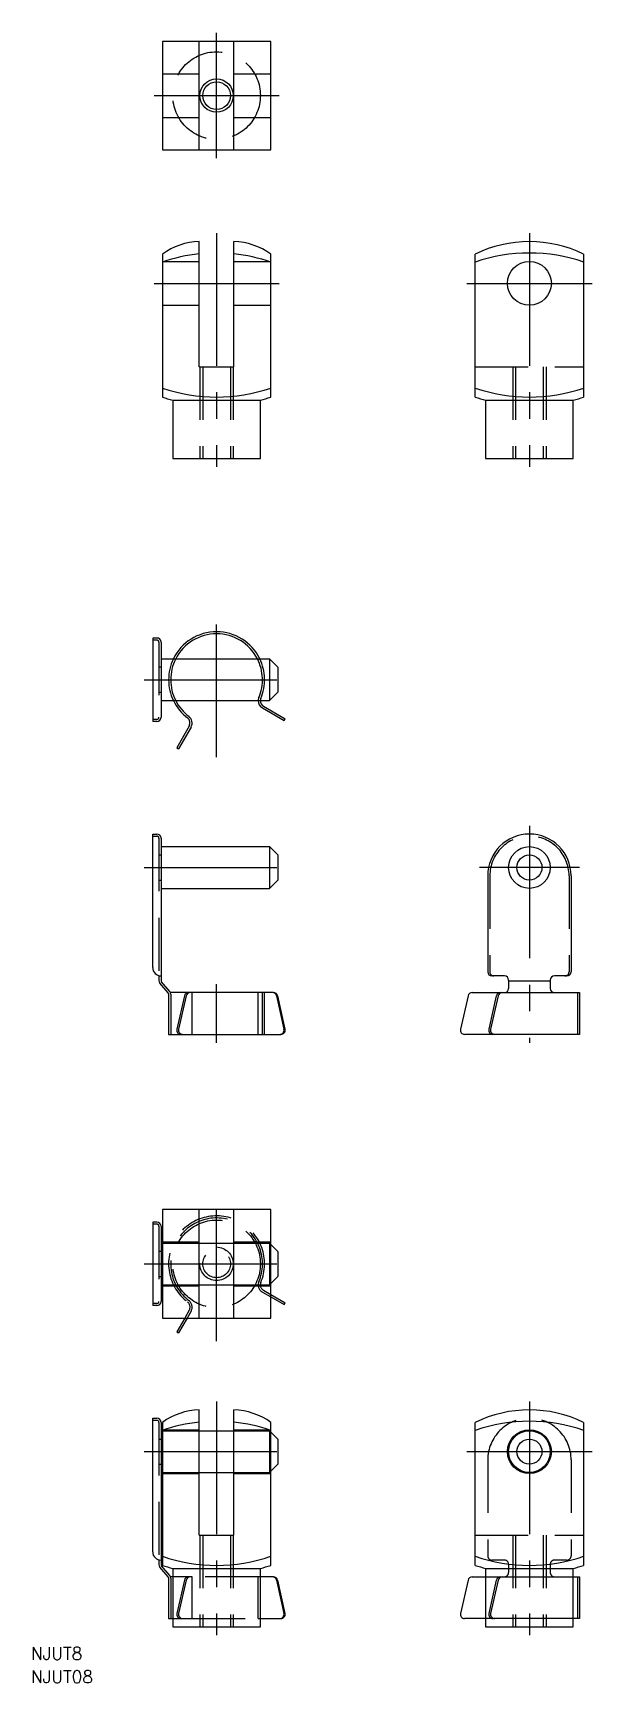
# Model space of a CAD drawing. Extents: x -44 to 90, y -100 to 295.
import ezdxf

# ---------------------------------------------------------------- set-up
doc = ezdxf.new("R2010")
doc.units = 0
doc.linetypes.add('CENTER', pattern=[50.8, 31.75, -6.35, 6.35, -6.35])
doc.linetypes.add('DASHED', pattern=[19.05, 12.7, -6.35])
doc.layers.get('0').update_dxf_attribs({"linetype": 'CONTINUOUS'})
doc.layers.add('CENTER', color=1, linetype='CENTER')
doc.styles.get("Standard").update_dxf_attribs({"font": 'txt.shx', "height": 3, "bigfont": 'bigfont.shx'})

msp = doc.modelspace()

# ---------------------------------------------------------------- linework, layer by layer
at = {"color": 7, "linetype": 'CONTINUOUS'}
for p, q in [((-13, 293), (-13, 267)), ((13, 293), (-13, 293)), ((-4.15, 267), (-4.15, 293)), ((4.15, 267), (4.15, 293)), ((13, 267), (13, 293)), ((-13, 267), (13, 267)), ((-13, 242), (-13, 207.74)), ((-4.15, 215), (-4.15, 245)), ((4.15, 215), (4.15, 245)), ((13, 207.74), (13, 242)), ((62, 207.74), (62, 242)), ((88, 242), (88, 207.74)), ((-4.15, 215), (4.15, 215)), ((-10.5, 207), (-10.5, 193)), ((-10.5, 207), (10.5, 207)), ((10.5, 193), (10.5, 207)), ((64.5, 207), (85.5, 207)), ((64.5, 207), (64.5, 193)), ((85.5, 193), (85.5, 207)), ((-10.5, 193), (10.5, 193)), ((64.5, 193), (85.5, 193)), ((-15.32, 150), (-15.32, 130)), ((-14.32, 150), (-15.32, 150)), ((-13.32, 149), (-13.32, 131)), ((-13.32, 145), (12.68, 145)), ((14.68, 143), (12.68, 145)), ((12.68, 145), (12.68, 135)), ((14.68, 143), (14.68, 137)), ((-13.32, 135), (12.68, 135)), ((12.68, 135), (14.68, 137)), ((10.98, 133.23), (16.18, 130.23)), ((11.23, 133.66), (16.43, 130.66)), ((16.18, 130.23), (16.43, 130.66)), ((-14.32, 130), (-15.32, 130)), ((-6.56, 128.89), (-9.56, 123.7)), ((-6.12, 128.64), (-9.12, 123.45)), ((-9.56, 123.7), (-9.12, 123.45)), ((-15.32, 71), (-15.32, 103)), ((-15.32, 103), (-14.32, 103)), ((-13.32, 102), (-13.32, 67.94)), ((-13.32, 100), (12.68, 100)), ((12.68, 100), (12.68, 90)), ((14.68, 98), (12.68, 100)), ((14.68, 98), (14.68, 92)), ((12.68, 90), (14.68, 92)), ((65, 93), (65, 70)), ((85, 93), (85, 70)), ((-13.32, 90), (12.68, 90)), ((-13.82, 69.06), (-13.82, 67.94)), ((-11.62, 64.96), (-13.58, 67.3)), ((-11.23, 65.28), (-13.2, 67.62)), ((69, 69), (66, 69)), ((70, 68), (70, 66)), ((80, 67.76), (70, 67.76)), ((80, 68), (80, 66)), ((84, 69), (81, 69)), ((-11.5, 64.64), (-11.5, 55)), ((13.65, 65), (-11.07, 65)), ((-7.72, 64.22), (-9.53, 56.22)), ((-7.29, 64.22), (-9.1, 56.22)), ((-5.86, 55), (-5.86, 65)), ((9.98, 55), (9.98, 65)), ((14.38, 64.22), (16.15, 56.22)), ((14.63, 64.22), (16.4, 56.22)), ((60.28, 64.22), (58.47, 56.22)), ((61.26, 65), (87, 65)), ((67.06, 64.22), (65.25, 56.22)), ((67.5, 64.22), (65.68, 56.22)), ((87, 65), (87, 55)), ((-11.5, 55), (15.43, 55)), ((87, 55), (59.45, 55)), ((-13, 13), (-13, -13)), ((13, 13), (-13, 13)), ((-4.15, -13), (-4.15, 13)), ((4.15, -13), (4.15, 13)), ((13, -13), (13, 13)), ((-15.32, 10), (-15.32, -10)), ((-14.32, 10), (-15.32, 10)), ((-13.32, 9), (-13.32, -9)), ((-13.32, 5.25), (-13, 5.25)), ((-13.32, 5), (-13, 5)), ((-4.15, 5), (4.15, 5)), ((14.68, 3), (13, 4.68)), ((14.68, 3), (14.68, -3)), ((13, -4.68), (14.68, -3)), ((-13.32, -5), (-13, -5)), ((-4.15, -5), (4.15, -5)), ((13, -7.36), (16.43, -9.34)), ((-14.32, -10), (-15.32, -10)), ((13, -7.94), (16.18, -9.77)), ((16.18, -9.77), (16.43, -9.34)), ((-13, -13), (13, -13)), ((-7.65, -13), (-9.56, -16.3)), ((-7.07, -13), (-9.12, -16.55)), ((-9.56, -16.3), (-9.12, -16.55)), ((-4.15, -65), (-4.15, -35)), ((4.15, -65), (4.15, -35)), ((-15.32, -69), (-15.32, -37)), ((-15.32, -37), (-14.32, -37)), ((-13.32, -38), (-13.32, -72.06)), ((-13, -38), (-13, -72.26)), ((13, -72.26), (13, -38)), ((62, -72.26), (62, -38)), ((88, -38), (88, -72.26)), ((-13.32, -40), (-13, -40)), ((-4.15, -40), (4.15, -40)), ((14.68, -42), (13, -40.32)), ((14.68, -42), (14.68, -48)), ((-13.32, -50), (-13, -50)), ((-4.15, -50), (4.15, -50)), ((13, -49.68), (14.68, -48)), ((-4.15, -65), (4.15, -65)), ((-13.82, -70.94), (-13.82, -72.06)), ((-11.62, -75.04), (-13.58, -72.7)), ((-11.23, -74.72), (-13.2, -72.38)), ((-5.86, -75), (-11.07, -75)), ((-10.5, -73), (10.5, -73)), ((-10.5, -73), (-10.5, -75)), ((-5.86, -85), (-5.86, -75)), ((13.65, -75), (9.98, -75)), ((9.98, -85), (9.98, -75)), ((10.5, -75), (10.5, -73)), ((61.26, -75), (64.5, -75)), ((64.5, -73), (85.5, -73)), ((64.5, -73), (64.5, -87)), ((68.04, -75), (87, -75)), ((85.5, -75), (85.5, -73)), ((87, -75), (87, -85)), ((-11.5, -75.36), (-11.5, -85)), ((-7.72, -75.78), (-9.53, -83.78)), ((-7.29, -75.78), (-9.1, -83.78)), ((14.38, -75.78), (16.15, -83.78)), ((14.63, -75.78), (16.4, -83.78)), ((60.28, -75.78), (58.47, -83.78)), ((67.06, -75.78), (65.25, -83.78)), ((67.5, -75.78), (65.68, -83.78)), ((-11.5, -85), (-5.86, -85)), ((-10.5, -85), (-10.5, -87)), ((9.98, -85), (15.43, -85)), ((10.5, -87), (10.5, -85)), ((64.5, -85), (59.45, -85)), ((87, -85), (66.23, -85)), ((85.5, -87), (85.5, -85)), ((-10.5, -87), (10.5, -87)), ((64.5, -87), (85.5, -87))]:
    msp.add_line(p, q, dxfattribs=at)
at = {"color": 3, "linetype": 'DASHED'}
for p, q in [((-13, 285.25), (-4.15, 285.25)), ((4.15, 285.25), (13, 285.25)), ((-13, 274.75), (-4.15, 274.75)), ((4.15, 274.75), (13, 274.75)), ((-13, 240.25), (-4.15, 240.25)), ((4.15, 240.25), (13, 240.25)), ((-13, 229.75), (-4.15, 229.75)), ((4.15, 229.75), (13, 229.75)), ((-4, 215), (-4, 193)), ((-3.32, 215), (-3.32, 193)), ((3.32, 215), (3.32, 193)), ((4, 215), (4, 193)), ((62, 215), (88, 215)), ((71, 215), (71, 193)), ((71.68, 215), (71.68, 193)), ((78.32, 215), (78.32, 193)), ((79, 215), (79, 193)), ((-14.32, 149.5), (-15.32, 149.5)), ((-13.82, 149), (-13.82, 131)), ((-13.32, 143), (-13.82, 143)), ((-13.82, 137), (-13.32, 137)), ((-14.32, 130.5), (-15.32, 130.5)), ((-15.32, 102.5), (-14.32, 102.5)), ((-13.82, 102), (-13.82, 69.06)), ((-13.82, 98), (-13.32, 98)), ((-13.82, 92), (-13.32, 92)), ((65.5, 93), (65.5, 70)), ((84.5, 93), (84.5, 70)), ((-11, 64.64), (-11, 55)), ((11, 55), (11, 65)), ((11.5, 55), (11.5, 65)), ((86.5, 65), (86.5, 55)), ((-14.32, 9.5), (-15.32, 9.5)), ((-13.82, 9), (-13.82, -9)), ((-13.32, 5), (-10.36, 5)), ((-13, 5.25), (-4.15, 5.25)), ((-13, 5), (-4.15, 5)), ((4.15, 5.25), (13, 5.25)), ((4.15, 5), (12.68, 5)), ((12.68, 5), (12.68, -5)), ((13, 4.68), (12.68, 5)), ((-13.32, 3), (-13.82, 3)), ((-13.82, -3), (-13.32, -3)), ((-13, -5), (-4.15, -5)), ((-13, -5.25), (-4.15, -5.25)), ((4.15, -5), (12.68, -5)), ((4.15, -5.25), (13, -5.25)), ((10.98, -6.77), (13, -7.94)), ((11.23, -6.34), (13, -7.36)), ((12.68, -5), (13, -4.68)), ((-14.32, -9.5), (-15.32, -9.5)), ((-6.56, -11.11), (-7.65, -13)), ((-6.12, -11.36), (-7.07, -13)), ((-15.32, -37.5), (-14.32, -37.5)), ((-13.82, -38), (-13.82, -70.94)), ((-13.82, -42), (-13.32, -42)), ((-13, -39.75), (-4.15, -39.75)), ((-13, -40), (-4.15, -40)), ((4.15, -39.75), (13, -39.75)), ((4.15, -40), (12.68, -40)), ((12.68, -40), (12.68, -50)), ((13, -40.32), (12.68, -40)), ((65, -47), (65, -70)), ((85, -47), (85, -70)), ((-13.82, -48), (-13.32, -48)), ((-13, -50), (-4.15, -50)), ((-13, -50.25), (-4.15, -50.25)), ((4.15, -50), (12.68, -50)), ((4.15, -50.25), (13, -50.25)), ((12.68, -50), (13, -49.68)), ((-4, -65), (-4, -87)), ((-3.32, -65), (-3.32, -87)), ((3.32, -65), (3.32, -87)), ((4, -65), (4, -87)), ((62, -65), (88, -65)), ((71, -65), (71, -87)), ((71.68, -65), (71.68, -87)), ((78.32, -65), (78.32, -87)), ((79, -65), (79, -87)), ((69, -71), (66, -71)), ((84, -71), (81, -71)), ((-10.5, -75), (-10.5, -85)), ((9.98, -75), (-5.86, -75)), ((10.5, -85), (10.5, -75)), ((64.5, -75), (68.04, -75)), ((70, -72), (70, -74)), ((80, -72), (80, -74)), ((85.5, -85), (85.5, -75)), ((86.5, -75), (86.5, -85)), ((-11, -75.36), (-11, -85)), ((-5.86, -85), (9.98, -85)), ((66.23, -85), (64.5, -85))]:
    msp.add_line(p, q, dxfattribs=at)
for centre, radius in [((0, 280), 10.5), ((0, 0), 10.5), ((0, 0), 4), ((0, 0), 3.32)]:
    msp.add_circle(centre, radius, dxfattribs=at)
at = {"color": 3, "linetype": 'CONTINUOUS'}
msp.add_circle((0, 280), 4, dxfattribs=at)
at = {"color": 7, "linetype": 'CONTINUOUS'}
for centre, radius in [((0, 280), 3.32), ((75, 235), 5.25), ((75, 95), 5), ((75, 95), 3), ((75, -45), 5.25), ((75, -45), 5), ((75, -45), 3)]:
    msp.add_circle(centre, radius, dxfattribs=at)
for centre, radius, start, end in [((-3.81, 229.44), 15.56, 91.2517, 126.1999), ((0, 202.3), 39.97, 95.9599, 108.9814), ((3.81, 229.44), 15.56, 53.8006, 88.7478), ((0, 202.3), 39.97, 71.0186, 84.0401), ((75, 215.3), 29.7, 64.0433, 115.9567), ((75, 202.3), 39.97, 71.0186, 108.9814), ((0, 247.71), 39.97, 251.0186, 288.9814), ((75, 247.71), 39.97, 251.0186, 288.9814), ((0.5, 248.9), 43.32, 251.8428, 255.2906), ((-0.5, 248.9), 43.32, 284.7094, 288.1573), ((75.5, 248.9), 43.32, 251.8428, 255.2906), ((74.5, 248.9), 43.32, 284.7094, 288.1573), ((0, 140), 11.5, 25.7489, 154.2285), ((0, 140), 11, 27.0119, 152.9881), ((-14.32, 149), 1, 360, 90), ((0, 140), 11.5, 205.7715, 232.8192), ((0, 140), 11, 207.0595, 232.8192), ((11.98, 134.96), 2, 178.9213, 240), ((11.98, 134.96), 1.5, 178.5617, 240), ((-14.32, 131), 1, 270, 0), ((-7.86, 129.64), 1.5, 330, 52.8192), ((-7.86, 129.64), 2, 330, 52.8192), ((-14.32, 102), 1, 0, 90), ((75, 93), 10, 0, 180), ((-13.32, 71), 2, 180, 270), ((-12.82, 67.94), 1, 180, 220), ((-12.82, 67.94), 0.5, 180, 220), ((66, 70), 1, 180, 270), ((69, 68), 1, 0, 90), ((81, 68), 1, 90, 180), ((84, 70), 1, 270, 0), ((-12, 64.64), 0.5, 360, 40), ((-12, 64.64), 1, 21.3442, 40), ((-6.75, 64), 1, 90, 167.2391), ((-6.31, 64), 1, 90, 167.2391), ((13.4, 64), 1, 12.5416, 90), ((13.65, 64), 1, 12.5416, 90), ((61.26, 64), 1, 90, 167.2391), ((68.04, 64), 1, 90, 167.2391), ((68.47, 64), 1, 90, 167.2391), ((69, 66), 1, 270, 0), ((81, 66), 1, 180, 270), ((-8.56, 56), 1, 167.4712, 270), ((-8.12, 56), 1, 167.4712, 270), ((15.18, 56), 1, 270, 12.5288), ((15.43, 56), 1, 270, 12.5288), ((59.45, 56), 1, 167.4712, 270), ((66.23, 56), 1, 167.4712, 270), ((66.66, 56), 1, 167.4712, 270), ((-14.32, 9), 1, 360, 90), ((-14.32, -9), 1, 270, 0), ((-3.81, -50.56), 15.56, 91.2517, 126.1999), ((3.81, -50.56), 15.56, 53.8006, 88.7478), ((75, -64.7), 29.7, 64.0433, 115.9567), ((-14.32, -38), 1, 0, 90), ((0, -77.7), 39.97, 95.9599, 108.9814), ((0, -77.7), 39.97, 71.0186, 84.0401), ((75, -77.7), 39.97, 71.0186, 108.9814), ((-13.32, -69), 2, 180, 270), ((0, -32.29), 39.97, 251.0186, 288.9814), ((75, -32.29), 39.97, 251.0186, 288.9814), ((-12.82, -72.06), 1, 180, 220), ((-12.82, -72.06), 0.5, 180, 220), ((0.5, -31.1), 43.32, 251.8428, 255.2906), ((-12, -75.36), 0.5, 360, 40), ((-12, -75.36), 1, 21.3442, 40), ((-6.75, -76), 1, 90, 167.2391), ((-6.31, -76), 1, 90, 167.2391), ((-0.5, -31.1), 43.32, 284.7094, 288.1573), ((13.4, -76), 1, 12.5416, 90), ((13.65, -76), 1, 12.5416, 90), ((61.26, -76), 1, 90, 167.2391), ((75.5, -31.1), 43.32, 251.8428, 255.2906), ((68.04, -76), 1, 90, 167.2391), ((68.47, -76), 1, 90, 167.2391), ((74.5, -31.1), 43.32, 284.7094, 288.1573), ((-8.56, -84), 1, 167.4712, 270), ((-8.12, -84), 1, 167.4712, 270), ((15.18, -84), 1, 270, 12.5288), ((15.43, -84), 1, 270, 12.5288), ((59.45, -84), 1, 167.4712, 270), ((66.23, -84), 1, 167.4712, 270), ((66.66, -84), 1, 167.4712, 270)]:
    msp.add_arc(centre, radius, start, end, dxfattribs=at)
at = {"color": 3, "linetype": 'DASHED'}
for centre, radius, start, end in [((-14.32, 149), 0.5, 360, 90), ((0, 140), 11.5, 154.2285, 205.7715), ((0, 140), 11, 152.9881, 207.0595), ((0, 140), 11, 337.1808, 27.0119), ((0, 140), 11.5, 337.1808, 25.7489), ((11.98, 134.96), 2, 157.1808, 178.9213), ((11.98, 134.96), 1.5, 157.1808, 178.5617), ((-14.32, 131), 0.5, 270, 0), ((-14.32, 102), 0.5, 0, 90), ((75, 93), 9.5, 0, 180), ((66.5, 70), 1, 180, 270), ((83.5, 70), 1, 270, 0), ((-12, 64.64), 1, 360, 21.3442), ((-14.32, 9), 0.5, 360, 90), ((0, 0), 11.5, 337.1808, 232.8192), ((0, 0), 11, 337.1808, 232.8192), ((11.98, -5.04), 2, 157.1808, 240), ((11.98, -5.04), 1.5, 157.1808, 240), ((-14.32, -9), 0.5, 270, 0), ((-7.86, -10.36), 1.5, 330, 52.8192), ((-7.86, -10.36), 2, 330, 52.8192), ((-14.32, -38), 0.5, 0, 90), ((75, -47), 10, 0, 180), ((66, -70), 1, 180, 270), ((69, -72), 1, 0, 90), ((81, -72), 1, 90, 180), ((84, -70), 1, 270, 0), ((-12, -75.36), 1, 360, 21.3442), ((69, -74), 1, 270, 0), ((81, -74), 1, 180, 270)]:
    msp.add_arc(centre, radius, start, end, dxfattribs=at)
at = {"layer": 'CENTER', "color": 1, "linetype": 'CENTER'}
for p, q in [((0, 265), (0, 295)), ((-15, 280), (15, 280)), ((0, 247), (0, 191)), ((75, 247), (75, 191)), ((-15, 235), (15, 235)), ((60, 235), (90, 235)), ((0, 121.45), (0, 153.5)), ((-17.32, 140), (16.68, 140)), ((75, 105), (75, 53)), ((-17.32, 95), (16.68, 95)), ((87, 95), (63, 95)), ((0, 53), (0, 67)), ((0, -18.55), (0, 15)), ((-17.32, 0), (16.68, 0)), ((0, -33), (0, -89)), ((75, -33), (75, -89)), ((-17.32, -45), (16.68, -45)), ((60, -45), (90, -45))]:
    msp.add_line(p, q, dxfattribs=at)

# ---------------------------------------------------------------- texts
at = {"color": 7, "linetype": 'CONTINUOUS'}
for s, p in [('NJUT8', (-44.52, -94.87)), ('NJUT08', (-44.52, -100.45))]:
    msp.add_text(s, height=3, dxfattribs=at).set_placement(p)

doc.saveas('drawing.dxf')
